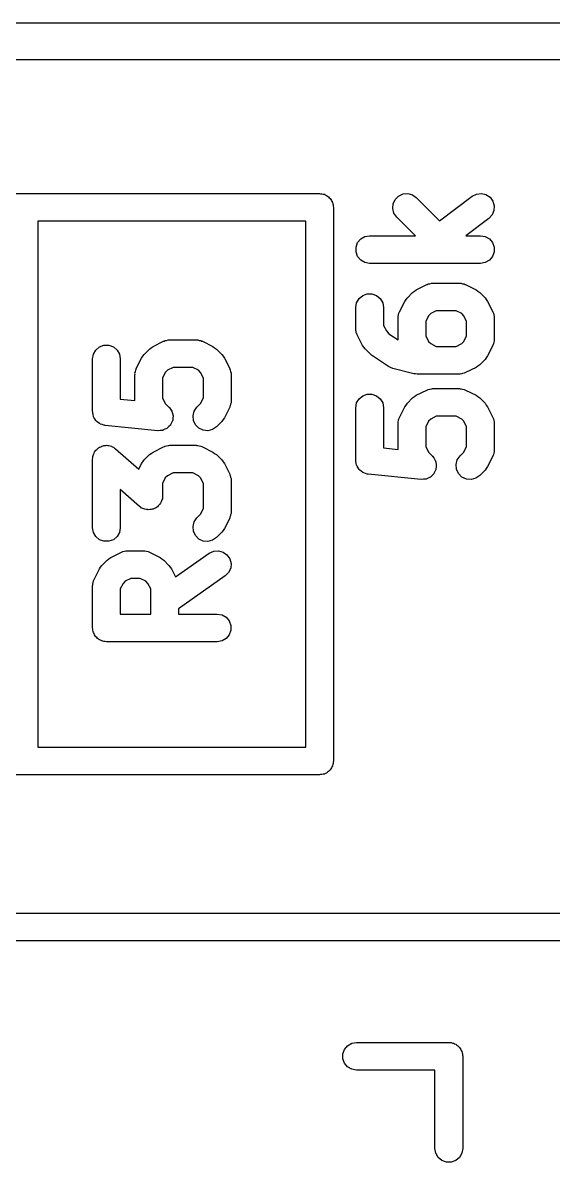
# Model space of a CAD drawing. Extents: x 10 to 287, y -200 to -10.
# Drawn here: x 189.59 to 192.47, y -56.07 to -49.9 of the extents above; entities that cross this region are included whole.
import ezdxf

# ---------------------------------------------------------------- set-up
doc = ezdxf.new("R2010")
doc.units = 0
doc.header["$MEASUREMENT"] = 0
doc.layers.add('BLACK', color=7, linetype='CONTINUOUS')

msp = doc.modelspace()

# ---------------------------------------------------------------- linework, layer by layer
at = {"layer": 'Black'}
for p, q in [((106, -49.9), (208, -49.9)), ((207.991, -50.1), (106.004, -50.1)), ((188, -50.825), (191.2, -50.825)), ((191.2, -50.825), (191.206, -50.8261)), ((191.206, -50.8261), (191.213, -50.8261)), ((191.213, -50.8261), (191.219, -50.8284)), ((191.219, -50.8284), (191.226, -50.8295)), ((191.226, -50.8295), (191.231, -50.8328)), ((191.231, -50.8328), (191.237, -50.835)), ((191.237, -50.835), (191.243, -50.8393)), ((191.243, -50.8393), (191.248, -50.8425)), ((191.248, -50.8425), (191.252, -50.8476)), ((191.252, -50.8476), (191.257, -50.8518)), ((191.257, -50.8518), (191.261, -50.8575)), ((191.261, -50.8575), (191.265, -50.8625)), ((191.265, -50.8625), (191.267, -50.8687)), ((191.267, -50.8687), (191.27, -50.8743)), ((191.599, -50.8806), (191.61, -50.857)), ((191.61, -50.857), (191.628, -50.8386)), ((191.628, -50.8386), (191.652, -50.8276)), ((191.652, -50.8276), (191.678, -50.8253)), ((191.678, -50.8253), (191.703, -50.832)), ((191.703, -50.832), (191.724, -50.847)), ((191.724, -50.847), (191.85, -50.9724)), ((191.85, -50.9724), (192.026, -50.84)), ((192.026, -50.84), (192.05, -50.8282)), ((192.05, -50.8282), (192.076, -50.8251)), ((192.076, -50.8251), (192.101, -50.831)), ((192.101, -50.831), (192.123, -50.8453)), ((192.123, -50.8453), (192.138, -50.8661)), ((192.138, -50.8661), (192.146, -50.891)), ((191.27, -50.8743), (191.272, -50.8808)), ((191.272, -50.8808), (191.274, -50.887)), ((191.274, -50.887), (191.274, -50.8935)), ((191.274, -50.8935), (191.275, -50.9)), ((191.275, -50.9), (191.275, -53.9)), ((191.597, -50.9065), (191.599, -50.8806)), ((191.603, -50.9317), (191.597, -50.9065)), ((191.618, -50.953), (191.603, -50.9317)), ((192.144, -50.917), (192.134, -50.941)), ((192.146, -50.891), (192.144, -50.917)), ((191.125, -50.975), (189.675, -50.975)), ((189.675, -50.975), (189.675, -53.825)), ((191.125, -53.825), (191.125, -50.975)), ((191.719, -51.0536), (191.618, -50.953)), ((192.116, -50.96), (191.992, -51.0536)), ((192.134, -50.941), (192.116, -50.96)), ((191.423, -51.0711), (191.446, -51.0581)), ((191.446, -51.0581), (191.471, -51.0536)), ((191.471, -51.0536), (191.719, -51.0536)), ((191.992, -51.0536), (192.071, -51.0536)), ((192.071, -51.0536), (192.097, -51.0581)), ((192.097, -51.0581), (192.12, -51.0711)), ((191.398, -51.1155), (191.406, -51.0911)), ((191.398, -51.1416), (191.398, -51.1155)), ((191.406, -51.0911), (191.423, -51.0711)), ((192.12, -51.0711), (192.136, -51.0911)), ((192.136, -51.0911), (192.145, -51.1155)), ((192.145, -51.1155), (192.145, -51.1416)), ((191.406, -51.1661), (191.398, -51.1416)), ((191.423, -51.186), (191.406, -51.1661)), ((192.136, -51.1661), (192.12, -51.186)), ((192.145, -51.1416), (192.136, -51.1661)), ((191.446, -51.199), (191.423, -51.186)), ((191.471, -51.2036), (191.446, -51.199)), ((192.071, -51.2036), (191.471, -51.2036)), ((192.097, -51.199), (192.071, -51.2036)), ((192.12, -51.186), (192.097, -51.199)), ((191.676, -51.3898), (191.704, -51.3613)), ((191.704, -51.3613), (191.714, -51.3544)), ((191.714, -51.3544), (191.724, -51.3472)), ((191.724, -51.3472), (191.781, -51.3186)), ((191.781, -51.3186), (191.785, -51.3174)), ((191.785, -51.3174), (191.789, -51.3152)), ((191.789, -51.3152), (191.797, -51.3137)), ((191.797, -51.3137), (191.806, -51.3112)), ((191.806, -51.3112), (191.81, -51.3115)), ((191.81, -51.3115), (191.814, -51.3107)), ((191.814, -51.3107), (191.957, -51.3107)), ((191.957, -51.3107), (191.961, -51.3115)), ((191.961, -51.3115), (191.966, -51.3112)), ((191.966, -51.3112), (191.974, -51.3137)), ((191.974, -51.3137), (191.983, -51.3152)), ((191.983, -51.3152), (191.987, -51.3174)), ((191.987, -51.3174), (191.991, -51.3186)), ((191.991, -51.3186), (192.048, -51.3472)), ((192.048, -51.3472), (192.057, -51.3544)), ((192.057, -51.3544), (192.067, -51.3613)), ((192.067, -51.3613), (192.096, -51.3898)), ((191.396, -51.4429), (191.401, -51.4172)), ((191.401, -51.4172), (191.414, -51.3946)), ((191.414, -51.3946), (191.434, -51.3779)), ((191.434, -51.3779), (191.458, -51.369)), ((191.458, -51.369), (191.484, -51.369)), ((191.484, -51.369), (191.509, -51.3779)), ((191.509, -51.3779), (191.529, -51.3946)), ((191.529, -51.3946), (191.542, -51.4172)), ((191.542, -51.4172), (191.546, -51.4429)), ((191.633, -51.4665), (191.661, -51.4093)), ((191.661, -51.4093), (191.669, -51.3997)), ((191.669, -51.3997), (191.676, -51.3898)), ((192.096, -51.3898), (192.103, -51.3997)), ((192.103, -51.3997), (192.11, -51.4093)), ((192.11, -51.4093), (192.139, -51.4665)), ((191.396, -51.5571), (191.396, -51.4429)), ((191.546, -51.4429), (191.546, -51.5394)), ((191.625, -51.4914), (191.628, -51.483)), ((191.628, -51.483), (191.63, -51.4743)), ((191.63, -51.4743), (191.632, -51.4706)), ((191.632, -51.4706), (191.633, -51.4665)), ((191.79, -51.4873), (191.775, -51.5177)), ((191.802, -51.4759), (191.79, -51.4873)), ((191.832, -51.4607), (191.802, -51.4759)), ((191.939, -51.4607), (191.832, -51.4607)), ((191.97, -51.4759), (191.939, -51.4607)), ((191.981, -51.4873), (191.97, -51.4759)), ((191.996, -51.5177), (191.981, -51.4873)), ((192.139, -51.4665), (192.14, -51.4706)), ((192.14, -51.4706), (192.142, -51.4743)), ((192.142, -51.4743), (192.143, -51.483)), ((192.143, -51.483), (192.146, -51.4914)), ((191.546, -51.5394), (191.562, -51.5699)), ((191.626, -51.4957), (191.625, -51.4914)), ((191.625, -51.5), (191.626, -51.4957)), ((191.625, -51.6143), (191.625, -51.5)), ((191.775, -51.5177), (191.775, -51.5966)), ((191.996, -51.5966), (191.996, -51.5177)), ((192.146, -51.4914), (192.146, -51.4957)), ((192.146, -51.4957), (192.146, -51.5)), ((192.146, -51.5), (192.146, -51.6143)), ((191.397, -51.5614), (191.396, -51.5571)), ((191.397, -51.5657), (191.397, -51.5614)), ((191.399, -51.5741), (191.397, -51.5657)), ((191.401, -51.5828), (191.399, -51.5741)), ((191.403, -51.5865), (191.401, -51.5828)), ((191.404, -51.5907), (191.403, -51.5865)), ((191.433, -51.6478), (191.404, -51.5907)), ((191.562, -51.5699), (191.576, -51.5846)), ((191.576, -51.5846), (191.626, -51.6174)), ((191.775, -51.5966), (191.79, -51.627)), ((191.981, -51.627), (191.996, -51.5966)), ((189.976, -51.6958), (189.989, -51.6732)), ((189.989, -51.6732), (190.009, -51.6565)), ((190.009, -51.6565), (190.033, -51.6476)), ((190.033, -51.6476), (190.059, -51.6476)), ((190.059, -51.6476), (190.084, -51.6565)), ((190.084, -51.6565), (190.104, -51.6732)), ((190.104, -51.6732), (190.117, -51.6958)), ((190.251, -51.697), (190.279, -51.6684)), ((190.279, -51.6684), (190.289, -51.6615)), ((190.289, -51.6615), (190.299, -51.6543)), ((190.299, -51.6543), (190.356, -51.6258)), ((190.356, -51.6258), (190.36, -51.6245)), ((190.36, -51.6245), (190.364, -51.6224)), ((190.364, -51.6224), (190.372, -51.6209)), ((190.372, -51.6209), (190.381, -51.6183)), ((190.381, -51.6183), (190.385, -51.6186)), ((190.385, -51.6186), (190.389, -51.6179)), ((190.389, -51.6179), (190.532, -51.6179)), ((190.532, -51.6179), (190.536, -51.6186)), ((190.536, -51.6186), (190.541, -51.6183)), ((190.541, -51.6183), (190.549, -51.6209)), ((190.549, -51.6209), (190.558, -51.6224)), ((190.558, -51.6224), (190.562, -51.6245)), ((190.562, -51.6245), (190.566, -51.6258)), ((190.566, -51.6258), (190.623, -51.6543)), ((190.623, -51.6543), (190.632, -51.6615)), ((190.632, -51.6615), (190.642, -51.6684)), ((190.642, -51.6684), (190.671, -51.697)), ((191.44, -51.6575), (191.433, -51.6478)), ((191.447, -51.6673), (191.44, -51.6575)), ((191.476, -51.6959), (191.447, -51.6673)), ((191.626, -51.6174), (191.625, -51.6143)), ((191.79, -51.627), (191.802, -51.6384)), ((191.802, -51.6384), (191.832, -51.6536)), ((191.832, -51.6536), (191.939, -51.6536)), ((191.939, -51.6536), (191.97, -51.6384)), ((191.97, -51.6384), (191.981, -51.627)), ((192.139, -51.6478), (192.11, -51.705)), ((192.14, -51.6437), (192.139, -51.6478)), ((192.142, -51.6399), (192.14, -51.6437)), ((192.143, -51.6313), (192.142, -51.6399)), ((192.146, -51.6229), (192.143, -51.6313)), ((192.146, -51.6143), (192.146, -51.6185)), ((192.146, -51.6185), (192.146, -51.6229)), ((189.971, -51.7214), (189.976, -51.6958)), ((189.971, -52.0071), (189.971, -51.7214)), ((190.117, -51.6958), (190.121, -51.7214)), ((190.121, -51.7214), (190.121, -51.9393)), ((190.208, -51.7736), (190.236, -51.7165)), ((190.236, -51.7165), (190.244, -51.7068)), ((190.244, -51.7068), (190.251, -51.697)), ((190.671, -51.697), (190.678, -51.7068)), ((190.678, -51.7068), (190.685, -51.7165)), ((190.685, -51.7165), (190.714, -51.7736)), ((191.482, -51.7001), (191.476, -51.6959)), ((191.487, -51.7053), (191.482, -51.7001)), ((191.573, -51.7624), (191.487, -51.7053)), ((192.096, -51.7245), (192.067, -51.753)), ((192.103, -51.7146), (192.096, -51.7245)), ((192.11, -51.705), (192.103, -51.7146)), ((190.2, -51.7986), (190.203, -51.7901)), ((190.201, -51.8029), (190.2, -51.7986)), ((190.203, -51.7901), (190.205, -51.7815)), ((190.205, -51.7815), (190.207, -51.7777)), ((190.207, -51.7777), (190.208, -51.7736)), ((190.365, -51.7944), (190.35, -51.8248)), ((190.377, -51.7831), (190.365, -51.7944)), ((190.407, -51.7679), (190.377, -51.7831)), ((190.514, -51.7679), (190.407, -51.7679)), ((190.545, -51.7831), (190.514, -51.7679)), ((190.556, -51.7944), (190.545, -51.7831)), ((190.571, -51.8248), (190.556, -51.7944)), ((190.714, -51.7736), (190.715, -51.7777)), ((190.715, -51.7777), (190.717, -51.7815)), ((190.717, -51.7815), (190.718, -51.7901)), ((190.718, -51.7901), (190.721, -51.7986)), ((190.721, -51.7986), (190.721, -51.8029)), ((191.584, -51.7676), (191.573, -51.7624)), ((191.596, -51.7728), (191.584, -51.7676)), ((191.71, -51.8013), (191.596, -51.7728)), ((191.983, -51.799), (191.974, -51.8006)), ((191.987, -51.7969), (191.983, -51.799)), ((191.991, -51.7957), (191.987, -51.7969)), ((192.048, -51.7671), (191.991, -51.7957)), ((192.057, -51.7599), (192.048, -51.7671)), ((192.067, -51.753), (192.057, -51.7599)), ((190.2, -51.8071), (190.201, -51.8029)), ((190.2, -51.9471), (190.2, -51.8071)), ((190.35, -51.8248), (190.35, -51.9323)), ((190.571, -51.9323), (190.571, -51.8248)), ((190.721, -51.8029), (190.721, -51.8071)), ((190.721, -51.8071), (190.721, -51.95)), ((191.72, -51.802), (191.71, -51.8013)), ((191.729, -51.8036), (191.72, -51.802)), ((191.957, -51.8036), (191.729, -51.8036)), ((191.961, -51.8028), (191.957, -51.8036)), ((191.966, -51.8031), (191.961, -51.8028)), ((191.974, -51.8006), (191.966, -51.8031)), ((191.414, -51.9375), (191.434, -51.9208)), ((191.434, -51.9208), (191.458, -51.9119)), ((191.458, -51.9119), (191.484, -51.9119)), ((191.484, -51.9119), (191.509, -51.9208)), ((191.509, -51.9208), (191.529, -51.9375)), ((191.714, -51.9258), (191.724, -51.9186)), ((191.724, -51.9186), (191.781, -51.8901)), ((191.781, -51.8901), (191.785, -51.8888)), ((191.785, -51.8888), (191.789, -51.8867)), ((191.789, -51.8867), (191.797, -51.8851)), ((191.797, -51.8851), (191.806, -51.8826)), ((191.806, -51.8826), (191.81, -51.8829)), ((191.81, -51.8829), (191.814, -51.8821)), ((191.814, -51.8821), (191.957, -51.8821)), ((191.957, -51.8821), (191.961, -51.8829)), ((191.961, -51.8829), (191.966, -51.8826)), ((191.966, -51.8826), (191.974, -51.8851)), ((191.974, -51.8851), (191.983, -51.8867)), ((191.983, -51.8867), (191.987, -51.8888)), ((191.987, -51.8888), (191.991, -51.8901)), ((191.991, -51.8901), (192.048, -51.9186)), ((192.048, -51.9186), (192.057, -51.9258)), ((190.121, -51.9393), (190.2, -51.9471)), ((190.35, -51.9323), (190.365, -51.9627)), ((190.365, -51.9627), (190.385, -51.9827)), ((190.385, -51.9827), (190.385, -51.9831)), ((190.385, -51.9831), (190.386, -51.9833)), ((190.386, -51.9833), (190.393, -51.9937)), ((190.521, -52.004), (190.536, -51.9827)), ((190.536, -51.9827), (190.556, -51.9627)), ((190.556, -51.9627), (190.571, -51.9323)), ((190.714, -51.9835), (190.685, -52.0407)), ((190.715, -51.9794), (190.714, -51.9835)), ((190.717, -51.9757), (190.715, -51.9794)), ((190.718, -51.967), (190.717, -51.9757)), ((190.721, -51.9586), (190.718, -51.967)), ((190.721, -51.95), (190.721, -51.9543)), ((190.721, -51.9543), (190.721, -51.9586)), ((191.396, -51.9857), (191.401, -51.9601)), ((191.401, -51.9601), (191.414, -51.9375)), ((191.529, -51.9375), (191.542, -51.9601)), ((191.542, -51.9601), (191.546, -51.9857)), ((191.633, -52.0379), (191.661, -51.9807)), ((191.661, -51.9807), (191.669, -51.9711)), ((191.669, -51.9711), (191.676, -51.9613)), ((191.676, -51.9613), (191.704, -51.9327)), ((191.704, -51.9327), (191.714, -51.9258)), ((192.057, -51.9258), (192.067, -51.9327)), ((192.067, -51.9327), (192.096, -51.9613)), ((192.096, -51.9613), (192.103, -51.9711)), ((192.103, -51.9711), (192.11, -51.9807)), ((192.11, -51.9807), (192.139, -52.0379)), ((189.972, -52.0099), (189.971, -52.0071)), ((189.972, -52.0128), (189.972, -52.0099)), ((189.974, -52.0227), (189.972, -52.0128)), ((189.976, -52.0328), (189.974, -52.0227)), ((189.977, -52.0352), (189.976, -52.0328)), ((189.978, -52.038), (189.977, -52.0352)), ((189.984, -52.0465), (189.978, -52.038)), ((190.393, -51.9937), (190.4, -52.004)), ((190.4, -52.004), (190.4, -52.0045)), ((190.4, -52.0045), (190.401, -52.0049)), ((190.401, -52.0049), (190.404, -52.0171)), ((190.404, -52.0171), (190.407, -52.0292)), ((190.406, -52.0426), (190.405, -52.0551)), ((190.407, -52.0301), (190.406, -52.0426)), ((190.407, -52.0292), (190.407, -52.0296)), ((190.407, -52.0296), (190.407, -52.0301)), ((190.515, -52.0292), (190.521, -52.004)), ((190.517, -52.0551), (190.515, -52.0292)), ((190.685, -52.0407), (190.678, -52.0503)), ((191.396, -52.2714), (191.396, -51.9857)), ((191.546, -51.9857), (191.546, -52.2036)), ((191.628, -52.0544), (191.63, -52.0458)), ((191.63, -52.0458), (191.632, -52.042)), ((191.632, -52.042), (191.633, -52.0379)), ((191.832, -52.0321), (191.802, -52.0474)), ((191.939, -52.0321), (191.832, -52.0321)), ((191.97, -52.0474), (191.939, -52.0321)), ((192.139, -52.0379), (192.14, -52.042)), ((192.14, -52.042), (192.142, -52.0458)), ((192.142, -52.0458), (192.143, -52.0544)), ((189.989, -52.0554), (189.984, -52.0465)), ((189.991, -52.0572), (189.989, -52.0554)), ((189.993, -52.0595), (189.991, -52.0572)), ((190.001, -52.0655), (189.993, -52.0595)), ((190.009, -52.0721), (190.001, -52.0655)), ((190.012, -52.0731), (190.009, -52.0721)), ((190.014, -52.0747), (190.012, -52.0731)), ((190.024, -52.0775), (190.014, -52.0747)), ((190.033, -52.081), (190.024, -52.0775)), ((190.036, -52.081), (190.033, -52.081)), ((190.039, -52.0818), (190.036, -52.081)), ((190.325, -52.1103), (190.039, -52.0818)), ((190.363, -52.1028), (190.352, -52.1082)), ((190.374, -52.0977), (190.363, -52.1028)), ((190.375, -52.0974), (190.374, -52.0977)), ((190.384, -52.0882), (190.375, -52.0972)), ((190.375, -52.0972), (190.375, -52.0974)), ((190.393, -52.0795), (190.384, -52.0882)), ((190.394, -52.0787), (190.393, -52.0791)), ((190.393, -52.0791), (190.393, -52.0795)), ((190.399, -52.0673), (190.394, -52.0787)), ((190.404, -52.056), (190.399, -52.0673)), ((190.405, -52.0551), (190.404, -52.0556)), ((190.404, -52.0556), (190.404, -52.056)), ((190.528, -52.0787), (190.517, -52.0551)), ((190.546, -52.0972), (190.528, -52.0787)), ((190.57, -52.1082), (190.546, -52.0972)), ((190.621, -52.1037), (190.596, -52.1104)), ((190.642, -52.0887), (190.621, -52.1037)), ((190.671, -52.0602), (190.642, -52.0887)), ((190.678, -52.0503), (190.671, -52.0602)), ((191.625, -52.0629), (191.628, -52.0544)), ((191.626, -52.0672), (191.625, -52.0629)), ((191.625, -52.0714), (191.626, -52.0672)), ((191.625, -52.2114), (191.625, -52.0714)), ((191.79, -52.0587), (191.775, -52.0891)), ((191.775, -52.0891), (191.775, -52.1966)), ((191.802, -52.0474), (191.79, -52.0587)), ((191.981, -52.0587), (191.97, -52.0474)), ((191.996, -52.0891), (191.981, -52.0587)), ((191.996, -52.1966), (191.996, -52.0891)), ((192.143, -52.0544), (192.146, -52.0629)), ((192.146, -52.0629), (192.146, -52.0672)), ((192.146, -52.0672), (192.146, -52.0714)), ((192.146, -52.0714), (192.146, -52.2143)), ((190.326, -52.1104), (190.325, -52.1103)), ((190.325, -52.1103), (190.325, -52.1103)), ((190.338, -52.1093), (190.326, -52.1104)), ((190.351, -52.1084), (190.338, -52.1093)), ((190.352, -52.1082), (190.351, -52.1082)), ((190.351, -52.1082), (190.351, -52.1084)), ((190.596, -52.1104), (190.57, -52.1082)), ((189.98, -52.2323), (189.982, -52.2254)), ((189.982, -52.2254), (189.986, -52.2211)), ((189.986, -52.2211), (189.989, -52.2161)), ((189.989, -52.2161), (189.995, -52.2114)), ((189.995, -52.2114), (189.999, -52.2058)), ((189.999, -52.2058), (190.004, -52.2031)), ((190.004, -52.2031), (190.009, -52.1993)), ((190.009, -52.1993), (190.016, -52.1968)), ((190.016, -52.1968), (190.022, -52.1933)), ((190.022, -52.1933), (190.028, -52.1924)), ((190.028, -52.1924), (190.033, -52.1904)), ((190.033, -52.1904), (190.041, -52.1904)), ((190.041, -52.1904), (190.048, -52.1893)), ((190.048, -52.1893), (190.054, -52.1904)), ((190.054, -52.1904), (190.059, -52.1904)), ((190.059, -52.1904), (190.066, -52.1929)), ((190.066, -52.1929), (190.074, -52.1944)), ((190.074, -52.1944), (190.078, -52.1974)), ((190.078, -52.1974), (190.084, -52.1993)), ((190.084, -52.1993), (190.09, -52.204)), ((190.09, -52.204), (190.096, -52.2078)), ((190.096, -52.2078), (190.222, -52.3178)), ((190.289, -52.2329), (190.299, -52.2258)), ((190.299, -52.2258), (190.356, -52.1972)), ((190.356, -52.1972), (190.36, -52.196)), ((190.36, -52.196), (190.364, -52.1938)), ((190.364, -52.1938), (190.372, -52.1923)), ((190.372, -52.1923), (190.381, -52.1898)), ((190.381, -52.1898), (190.385, -52.19)), ((190.385, -52.19), (190.389, -52.1893)), ((190.389, -52.1893), (190.532, -52.1893)), ((190.532, -52.1893), (190.536, -52.19)), ((190.536, -52.19), (190.541, -52.1898)), ((190.541, -52.1898), (190.549, -52.1923)), ((190.549, -52.1923), (190.558, -52.1938)), ((190.558, -52.1938), (190.562, -52.196)), ((190.562, -52.196), (190.566, -52.1972)), ((190.566, -52.1972), (190.623, -52.2258)), ((190.623, -52.2258), (190.632, -52.2329)), ((191.546, -52.2036), (191.625, -52.2114)), ((191.775, -52.1966), (191.79, -52.227)), ((191.79, -52.227), (191.81, -52.247)), ((191.961, -52.247), (191.981, -52.227)), ((191.981, -52.227), (191.996, -52.1966)), ((192.146, -52.2229), (192.143, -52.2313)), ((192.146, -52.2143), (192.146, -52.2185)), ((192.146, -52.2185), (192.146, -52.2229)), ((189.971, -52.2643), (189.973, -52.2571)), ((189.971, -52.6357), (189.971, -52.2643)), ((189.973, -52.2497), (189.975, -52.2443)), ((189.973, -52.2571), (189.973, -52.2497)), ((189.975, -52.2443), (189.976, -52.2386)), ((189.976, -52.2386), (189.98, -52.2323)), ((190.222, -52.3178), (190.236, -52.2879)), ((190.236, -52.2879), (190.244, -52.2782)), ((190.244, -52.2782), (190.251, -52.2684)), ((190.251, -52.2684), (190.279, -52.2398)), ((190.279, -52.2398), (190.289, -52.2329)), ((190.632, -52.2329), (190.642, -52.2398)), ((190.642, -52.2398), (190.671, -52.2684)), ((190.671, -52.2684), (190.678, -52.2782)), ((190.678, -52.2782), (190.685, -52.2879)), ((190.685, -52.2879), (190.714, -52.345)), ((191.397, -52.2742), (191.396, -52.2714)), ((191.397, -52.277), (191.397, -52.2742)), ((191.399, -52.287), (191.397, -52.277)), ((191.401, -52.2971), (191.399, -52.287)), ((191.81, -52.247), (191.81, -52.2474)), ((191.81, -52.2474), (191.811, -52.2476)), ((191.811, -52.2476), (191.818, -52.258)), ((191.818, -52.258), (191.825, -52.2683)), ((191.825, -52.2683), (191.825, -52.2688)), ((191.825, -52.2688), (191.826, -52.2691)), ((191.826, -52.2691), (191.829, -52.2814)), ((191.829, -52.2814), (191.832, -52.2935)), ((191.94, -52.2935), (191.946, -52.2683)), ((191.946, -52.2683), (191.961, -52.247)), ((192.139, -52.2478), (192.11, -52.305)), ((192.14, -52.2437), (192.139, -52.2478)), ((192.142, -52.2399), (192.14, -52.2437)), ((192.143, -52.2313), (192.142, -52.2399)), ((190.377, -52.3545), (190.365, -52.3659)), ((190.407, -52.3393), (190.377, -52.3545)), ((190.514, -52.3393), (190.407, -52.3393)), ((190.545, -52.3545), (190.514, -52.3393)), ((190.556, -52.3659), (190.545, -52.3545)), ((190.714, -52.345), (190.715, -52.3492)), ((190.715, -52.3492), (190.717, -52.3529)), ((190.717, -52.3529), (190.718, -52.3616)), ((191.402, -52.2995), (191.401, -52.2971)), ((191.403, -52.3023), (191.402, -52.2995)), ((191.409, -52.3108), (191.403, -52.3023)), ((191.414, -52.3196), (191.409, -52.3108)), ((191.416, -52.3215), (191.414, -52.3196)), ((191.418, -52.3238), (191.416, -52.3215)), ((191.426, -52.3298), (191.418, -52.3238)), ((191.434, -52.3364), (191.426, -52.3298)), ((191.437, -52.3373), (191.434, -52.3364)), ((191.439, -52.339), (191.437, -52.3373)), ((191.449, -52.3418), (191.439, -52.339)), ((191.458, -52.3453), (191.449, -52.3418)), ((191.461, -52.3453), (191.458, -52.3453)), ((191.464, -52.3461), (191.461, -52.3453)), ((191.75, -52.3746), (191.464, -52.3461)), ((191.809, -52.3525), (191.8, -52.3614)), ((191.818, -52.3438), (191.809, -52.3525)), ((191.819, -52.343), (191.818, -52.3434)), ((191.818, -52.3434), (191.818, -52.3438)), ((191.824, -52.3316), (191.819, -52.343)), ((191.829, -52.3203), (191.824, -52.3316)), ((191.83, -52.3194), (191.829, -52.3198)), ((191.829, -52.3198), (191.829, -52.3203)), ((191.831, -52.3069), (191.83, -52.3194)), ((191.832, -52.2944), (191.831, -52.3069)), ((191.832, -52.2935), (191.832, -52.2939)), ((191.832, -52.2939), (191.832, -52.2944)), ((191.942, -52.3194), (191.94, -52.2935)), ((191.953, -52.343), (191.942, -52.3194)), ((191.971, -52.3614), (191.953, -52.343)), ((192.067, -52.353), (192.046, -52.368)), ((192.096, -52.3245), (192.067, -52.353)), ((192.103, -52.3146), (192.096, -52.3245)), ((192.11, -52.305), (192.103, -52.3146)), ((190.365, -52.3659), (190.35, -52.3963)), ((190.35, -52.3963), (190.35, -52.4643)), ((190.571, -52.3963), (190.556, -52.3659)), ((190.571, -52.5323), (190.571, -52.3963)), ((190.718, -52.3616), (190.721, -52.37)), ((190.721, -52.37), (190.721, -52.3743)), ((190.721, -52.3743), (190.721, -52.3786)), ((190.721, -52.3786), (190.721, -52.55)), ((191.751, -52.3747), (191.75, -52.3746)), ((191.75, -52.3746), (191.75, -52.3746)), ((191.763, -52.3736), (191.751, -52.3747)), ((191.776, -52.3727), (191.763, -52.3736)), ((191.777, -52.3724), (191.776, -52.3725)), ((191.776, -52.3725), (191.776, -52.3727)), ((191.788, -52.3671), (191.777, -52.3724)), ((191.799, -52.362), (191.788, -52.3671)), ((191.8, -52.3616), (191.799, -52.362)), ((191.8, -52.3614), (191.8, -52.3616)), ((191.995, -52.3724), (191.971, -52.3614)), ((192.021, -52.3747), (191.995, -52.3724)), ((192.046, -52.368), (192.021, -52.3747)), ((190.226, -52.5207), (190.121, -52.4296)), ((190.121, -52.4296), (190.121, -52.6357)), ((190.35, -52.4643), (190.349, -52.4715)), ((190.349, -52.4715), (190.349, -52.4788)), ((190.232, -52.5245), (190.226, -52.5207)), ((190.237, -52.5292), (190.232, -52.5245)), ((190.243, -52.5312), (190.237, -52.5292)), ((190.248, -52.5342), (190.243, -52.5312)), ((190.255, -52.5356), (190.248, -52.5342)), ((190.262, -52.5381), (190.255, -52.5356)), ((190.268, -52.5381), (190.262, -52.5381)), ((190.273, -52.5393), (190.268, -52.5381)), ((190.281, -52.5381), (190.273, -52.5393)), ((190.288, -52.5381), (190.281, -52.5381)), ((190.293, -52.5362), (190.288, -52.5381)), ((190.299, -52.5353), (190.293, -52.5362)), ((190.306, -52.5317), (190.299, -52.5353)), ((190.312, -52.5292), (190.306, -52.5317)), ((190.317, -52.5255), (190.312, -52.5292)), ((190.322, -52.5227), (190.317, -52.5255)), ((190.327, -52.5172), (190.322, -52.5227)), ((190.332, -52.5125), (190.327, -52.5172)), ((190.335, -52.5075), (190.332, -52.5125)), ((190.339, -52.5031), (190.335, -52.5075)), ((190.342, -52.4963), (190.339, -52.5031)), ((190.345, -52.4899), (190.342, -52.4963)), ((190.346, -52.4842), (190.345, -52.4899)), ((190.349, -52.4788), (190.346, -52.4842)), ((190.556, -52.5627), (190.571, -52.5323)), ((190.521, -52.604), (190.536, -52.5827)), ((190.536, -52.5827), (190.556, -52.5627)), ((190.714, -52.5835), (190.685, -52.6407)), ((190.715, -52.5794), (190.714, -52.5835)), ((190.717, -52.5757), (190.715, -52.5794)), ((190.718, -52.567), (190.717, -52.5757)), ((190.721, -52.5586), (190.718, -52.567)), ((190.721, -52.55), (190.721, -52.5543)), ((190.721, -52.5543), (190.721, -52.5586)), ((189.976, -52.6614), (189.971, -52.6357)), ((189.989, -52.6839), (189.976, -52.6614)), ((190.117, -52.6614), (190.104, -52.6839)), ((190.121, -52.6357), (190.117, -52.6614)), ((190.515, -52.6292), (190.521, -52.604)), ((190.517, -52.6551), (190.515, -52.6292)), ((190.528, -52.6787), (190.517, -52.6551)), ((190.671, -52.6602), (190.642, -52.6887)), ((190.678, -52.6503), (190.671, -52.6602)), ((190.685, -52.6407), (190.678, -52.6503)), ((190.009, -52.7007), (189.989, -52.6839)), ((190.033, -52.7096), (190.009, -52.7007)), ((190.059, -52.7096), (190.033, -52.7096)), ((190.084, -52.7007), (190.059, -52.7096)), ((190.104, -52.6839), (190.084, -52.7007)), ((190.546, -52.6972), (190.528, -52.6787)), ((190.57, -52.7082), (190.546, -52.6972)), ((190.596, -52.7104), (190.57, -52.7082)), ((190.621, -52.7037), (190.596, -52.7104)), ((190.642, -52.6887), (190.621, -52.7037)), ((190.07, -52.7972), (190.127, -52.7686)), ((190.127, -52.7686), (190.131, -52.7674)), ((190.131, -52.7674), (190.135, -52.7652)), ((190.135, -52.7652), (190.144, -52.7637)), ((190.144, -52.7637), (190.152, -52.7612)), ((190.152, -52.7612), (190.156, -52.7615)), ((190.156, -52.7615), (190.161, -52.7607)), ((190.161, -52.7607), (190.246, -52.7607)), ((190.246, -52.7607), (190.251, -52.7615)), ((190.251, -52.7615), (190.255, -52.7612)), ((190.255, -52.7612), (190.263, -52.7637)), ((190.263, -52.7637), (190.272, -52.7652)), ((190.272, -52.7652), (190.276, -52.7674)), ((190.276, -52.7674), (190.28, -52.7686)), ((190.28, -52.7686), (190.337, -52.7972)), ((190.421, -52.9022), (190.603, -52.7743)), ((190.603, -52.7743), (190.627, -52.7633)), ((190.627, -52.7633), (190.653, -52.761)), ((190.653, -52.761), (190.678, -52.7677)), ((190.678, -52.7677), (190.699, -52.7827)), ((190.699, -52.7827), (190.714, -52.804)), ((190.015, -52.8497), (190.022, -52.8398)), ((190.022, -52.8398), (190.051, -52.8113)), ((190.051, -52.8113), (190.06, -52.8044)), ((190.06, -52.8044), (190.07, -52.7972)), ((190.337, -52.7972), (190.347, -52.8044)), ((190.347, -52.8044), (190.357, -52.8113)), ((190.357, -52.8113), (190.385, -52.8398)), ((190.385, -52.8398), (190.392, -52.8497)), ((190.714, -52.804), (190.721, -52.8292)), ((190.721, -52.8292), (190.719, -52.8551)), ((189.979, -52.9165), (190.008, -52.8593)), ((190.008, -52.8593), (190.015, -52.8497)), ((190.392, -52.8497), (190.399, -52.8593)), ((190.399, -52.8593), (190.421, -52.9022)), ((190.689, -52.8972), (190.436, -53.0748)), ((190.708, -52.8787), (190.689, -52.8972)), ((190.719, -52.8551), (190.708, -52.8787)), ((189.971, -52.95), (189.972, -52.9457)), ((189.971, -53.1786), (189.971, -52.95)), ((189.972, -52.9414), (189.974, -52.933)), ((189.972, -52.9457), (189.972, -52.9414)), ((189.974, -52.933), (189.976, -52.9243)), ((189.976, -52.9243), (189.978, -52.9206)), ((189.978, -52.9206), (189.979, -52.9165)), ((190.137, -52.9373), (190.121, -52.9677)), ((190.121, -52.9677), (190.121, -53.1036)), ((190.148, -52.9259), (190.137, -52.9373)), ((190.178, -52.9107), (190.148, -52.9259)), ((190.229, -52.9107), (190.178, -52.9107)), ((190.259, -52.9259), (190.229, -52.9107)), ((190.271, -52.9373), (190.259, -52.9259)), ((190.286, -52.9677), (190.271, -52.9373)), ((190.286, -53.1036), (190.286, -52.9677)), ((190.436, -53.0748), (190.436, -53.1036)), ((190.121, -53.1036), (190.286, -53.1036)), ((190.436, -53.1036), (190.646, -53.1036)), ((190.646, -53.1036), (190.672, -53.1081)), ((190.672, -53.1081), (190.695, -53.1211)), ((190.695, -53.1211), (190.711, -53.1411)), ((190.711, -53.1411), (190.72, -53.1655)), ((189.973, -53.185), (189.971, -53.1786)), ((189.973, -53.1916), (189.973, -53.185)), ((189.975, -53.1978), (189.973, -53.1916)), ((189.976, -53.2042), (189.975, -53.1978)), ((189.979, -53.2099), (189.976, -53.2042)), ((189.981, -53.2161), (189.979, -53.2099)), ((189.986, -53.2211), (189.981, -53.2161)), ((190.711, -53.2161), (190.695, -53.236)), ((190.72, -53.1916), (190.711, -53.2161)), ((190.72, -53.1655), (190.72, -53.1916)), ((189.989, -53.2268), (189.986, -53.2211)), ((189.994, -53.231), (189.989, -53.2268)), ((189.998, -53.236), (189.994, -53.231)), ((190.004, -53.2393), (189.998, -53.236)), ((190.009, -53.2435), (190.004, -53.2393)), ((190.015, -53.2458), (190.009, -53.2435)), ((190.021, -53.249), (190.015, -53.2458)), ((190.027, -53.2502), (190.021, -53.249)), ((190.033, -53.2524), (190.027, -53.2502)), ((190.04, -53.2524), (190.033, -53.2524)), ((190.046, -53.2536), (190.04, -53.2524)), ((190.646, -53.2536), (190.046, -53.2536)), ((190.672, -53.249), (190.646, -53.2536)), ((190.695, -53.236), (190.672, -53.249)), ((189.675, -53.825), (191.125, -53.825)), ((191.248, -53.9575), (191.243, -53.9607)), ((191.252, -53.9524), (191.248, -53.9575)), ((191.257, -53.9482), (191.252, -53.9524)), ((191.261, -53.9425), (191.257, -53.9482)), ((191.265, -53.9375), (191.261, -53.9425)), ((191.267, -53.9313), (191.265, -53.9375)), ((191.27, -53.9257), (191.267, -53.9313)), ((191.272, -53.9192), (191.27, -53.9257)), ((191.274, -53.913), (191.272, -53.9192)), ((191.275, -53.9), (191.274, -53.9065)), ((191.274, -53.9065), (191.274, -53.913)), ((191.2, -53.975), (188, -53.975)), ((191.206, -53.9739), (191.2, -53.975)), ((191.213, -53.9739), (191.206, -53.9739)), ((191.219, -53.9716), (191.213, -53.9739)), ((191.226, -53.9705), (191.219, -53.9716)), ((191.231, -53.9672), (191.226, -53.9705)), ((191.237, -53.965), (191.231, -53.9672)), ((191.243, -53.9607), (191.237, -53.965)), ((187.2, -54.725), (192.6, -54.725)), ((192.525, -54.875), (188.381, -54.875)), ((191.352, -55.4425), (191.374, -55.4295)), ((191.374, -55.4295), (191.4, -55.425)), ((191.4, -55.425), (191.9, -55.425)), ((191.9, -55.425), (191.906, -55.4261)), ((191.906, -55.4261), (191.913, -55.4261)), ((191.913, -55.4261), (191.919, -55.4284)), ((191.919, -55.4284), (191.926, -55.4295)), ((191.926, -55.4295), (191.931, -55.4328)), ((191.931, -55.4328), (191.938, -55.435)), ((191.938, -55.435), (191.943, -55.4393)), ((191.943, -55.4393), (191.948, -55.4425)), ((191.326, -55.487), (191.335, -55.4625)), ((191.326, -55.513), (191.326, -55.487)), ((191.335, -55.4625), (191.352, -55.4425)), ((191.948, -55.4425), (191.952, -55.4476)), ((191.952, -55.4476), (191.957, -55.4518)), ((191.957, -55.4518), (191.961, -55.4575)), ((191.961, -55.4575), (191.965, -55.4625)), ((191.965, -55.4625), (191.967, -55.4687)), ((191.967, -55.4687), (191.97, -55.4743)), ((191.97, -55.4743), (191.972, -55.4808)), ((191.972, -55.4808), (191.974, -55.487)), ((191.974, -55.487), (191.974, -55.4935)), ((191.974, -55.4935), (191.975, -55.5)), ((191.975, -55.5), (191.975, -56)), ((191.335, -55.5375), (191.326, -55.513)), ((191.352, -55.5575), (191.335, -55.5375)), ((191.374, -55.5705), (191.352, -55.5575)), ((191.4, -55.575), (191.374, -55.5705)), ((191.825, -55.575), (191.4, -55.575)), ((191.825, -56), (191.825, -55.575)), ((191.83, -56.0257), (191.825, -56)), ((191.843, -56.0482), (191.83, -56.0257)), ((191.862, -56.065), (191.843, -56.0482)), ((191.957, -56.0482), (191.938, -56.065)), ((191.97, -56.0257), (191.957, -56.0482)), ((191.975, -56), (191.97, -56.0257)), ((191.887, -56.0739), (191.862, -56.065)), ((191.913, -56.0739), (191.887, -56.0739)), ((191.938, -56.065), (191.913, -56.0739))]:
    msp.add_line(p, q, dxfattribs=at)

doc.saveas('drawing.dxf')
